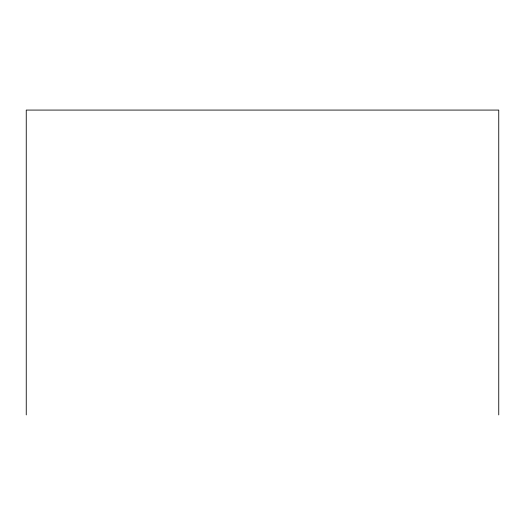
<?xml version="1.0" encoding="UTF-8"?>
<svg xmlns="http://www.w3.org/2000/svg" width="525" height="525" viewBox="0 0 525 525"><rect width="100%" height="100%" fill="white"/><g stroke="black" fill="none" stroke-linecap="round" stroke-linejoin="round"><path stroke-width="0.79" d="M498.75 414.921L498.75 110.079L26.25 110.079L26.25 414.921"/></g></svg>
